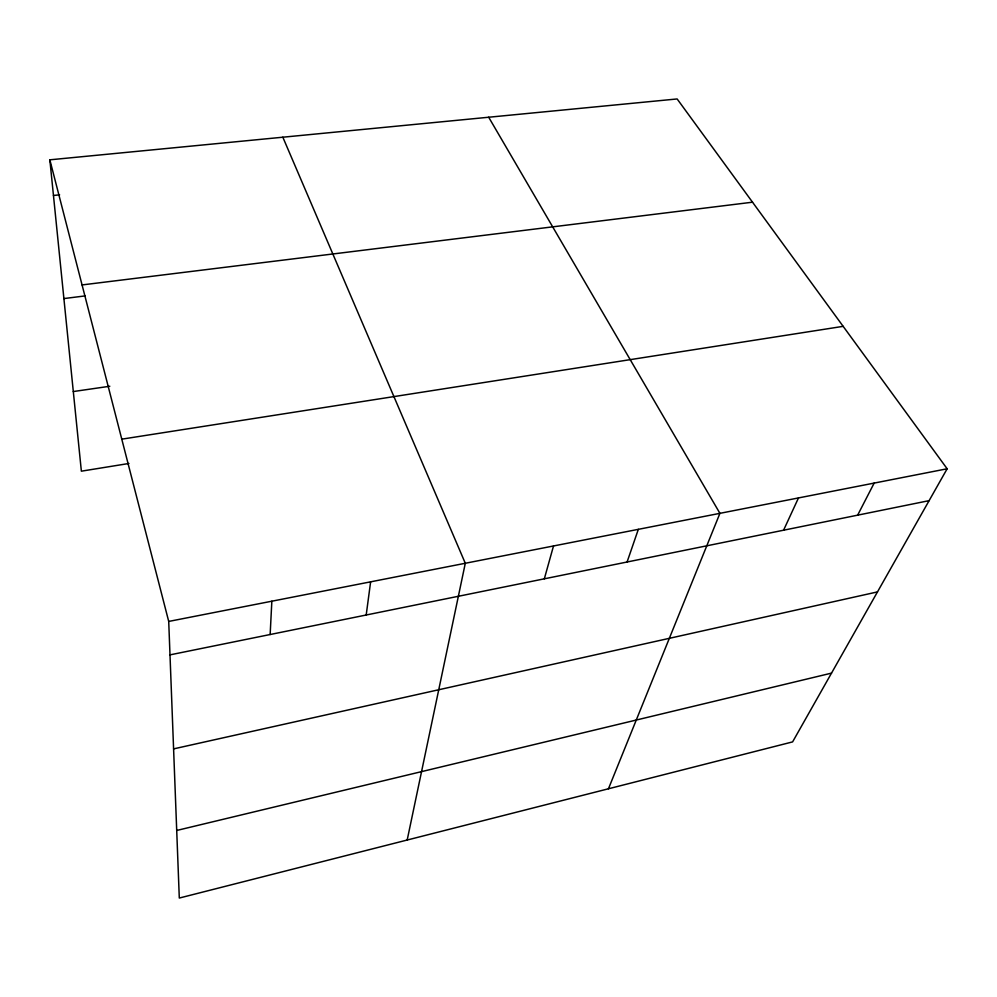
<?xml version="1.0" encoding="UTF-8"?>
<svg xmlns="http://www.w3.org/2000/svg" width="997" height="997" viewBox="0 0 997 997"><rect width="100%" height="100%" fill="white"/><g stroke="black" fill="none" stroke-linecap="round" stroke-linejoin="round"><path stroke-width="1.5" d="M270.15 634.516L271.845 601.203M366.198 615.012L370.622 581.837M407.187 840.022L465.3 563.268L282.836 137.212M544.337 578.808L553.509 545.97M627.088 561.996L638.329 529.345M608.444 788.789L719.921 513.343L488.692 117.235M783.58 530.205L798.485 497.927M857.644 515.162L874.17 483.084M947.15 468.777L792.603 741.893L179.298 898.048L168.717 621.43L49.85 159.819L677.137 98.952L947.15 468.777L168.717 621.43M176.718 830.464L831.523 673.125M173.59 748.884L877.485 591.906M170.001 654.867L929.117 500.644M128.937 463.48L81.368 471.182L49.85 159.819M121.784 439.166L843.15 326.343M73.304 391.547L109.82 386.25M63.895 298.577L85.231 295.897M82.066 284.93L752.511 202.192M53.464 195.474L59.608 194.839"/></g></svg>
